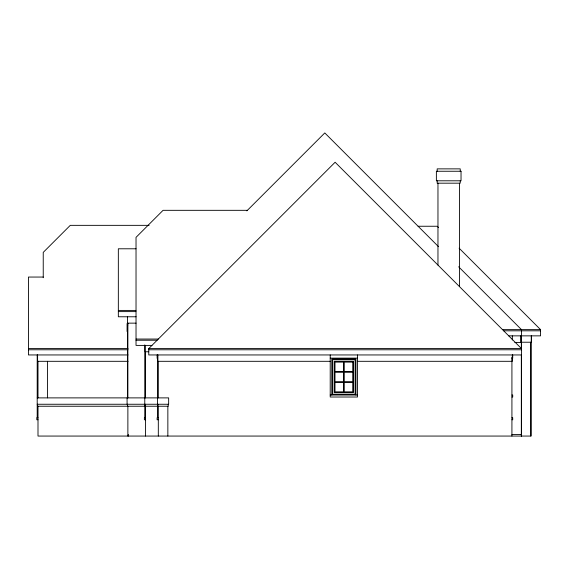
<?xml version="1.0" encoding="UTF-8"?>
<svg xmlns="http://www.w3.org/2000/svg" width="569" height="569" viewBox="0 0 569 569"><rect width="100%" height="100%" fill="white"/><g stroke="black" fill="none" stroke-linecap="round" stroke-linejoin="round"><path stroke-width="0.85" d="M246.839 210.886L324.785 132.94L438.521 246.676M148.772 348.584L335.12 162.236L521.467 348.584L148.772 348.584L148.772 354.949L521.467 354.949M247.408 210.324L163.068 210.324L136.027 237.358L136.027 345.404L151.951 345.404M149.114 225.345L70.279 225.345L43.237 252.38L43.237 277.715M418.087 226.249L437.177 226.249L438.429 227.5M136.027 248.788L118.338 248.788L118.338 316.777L136.098 316.777M43.237 277.053L28.45 277.053L28.45 354.949L128.018 354.949M118.338 310.418L135.906 310.418M118.338 311.613L135.906 311.613M136.098 323.142L127.477 323.142L127.477 316.777M127.876 323.548L127.086 323.548L127.086 331.499M127.876 324.97L127.477 324.97L127.477 397.887M502.505 329.622L540.55 329.622L540.55 335.859L508.743 335.859M503.693 330.817L540.55 330.817M136.027 339.046L158.31 339.046M136.027 340.234L157.122 340.234M514.817 342.474L521.467 342.474M28.45 348.584L127.989 348.584M28.45 349.779L127.989 349.779M148.772 349.779L521.467 349.779M148.772 351.77L145.173 351.77L145.173 345.404M330.212 358.129L357.517 358.129M511.922 358.129L512.719 358.129L512.719 354.949M128.039 361.308L37.597 361.308L37.597 354.949M330.212 361.308L157.912 361.308L157.912 354.949M357.517 361.308L512.32 361.308L512.32 354.949M330.212 395.028L357.517 395.028M511.922 395.028L512.719 395.028L512.719 397.013L511.922 397.013M37.198 397.887L168.652 397.887L168.652 404.253L37.198 404.253M37.995 417.767L36.8 417.767L36.8 419.758L37.995 419.758M145.572 417.767L144.377 417.767L144.377 419.758L145.572 419.758M158.31 417.767L157.122 417.767L157.122 419.758L158.31 419.758M511.922 417.767L512.719 417.767L512.719 419.758L511.922 419.758M511.922 434.467L521.467 434.467M459.105 248.176L540.55 329.622M458.628 266.783L521.467 329.622L521.467 436.06M531.403 335.859L531.396 342.225L521.069 342.225L521.069 335.859M531.275 335.859L531.275 342.225M531.005 342.225L531.005 436.06L37.995 436.06L37.995 406.238M530.877 342.225L530.877 436.06M521.332 342.225L521.332 348.164M521.332 354.949L521.332 436.06M520.934 335.859L520.934 342.225M512.32 335.859L512.32 339.992M511.922 357.332L511.922 436.06M460.236 171.255L460.236 168.872L437.177 168.872L437.177 171.255M460.236 180.8L460.236 183.182L437.177 183.182L437.177 180.8M459.439 183.182L459.439 286.563M437.966 183.182L437.966 265.09M357.517 354.949L357.517 397.013L330.212 397.013L330.212 354.949M355.924 395.028L355.924 358.925L331.805 358.925L331.805 395.028M168.253 404.253L168.253 406.238L37.597 406.238L37.597 404.253M167.855 406.238L167.855 436.06M158.31 361.308L158.31 397.887M158.31 406.238L158.31 436.06M157.912 404.253L157.912 406.238M157.521 354.949L157.521 417.767M157.122 354.949L157.122 358.328M145.572 351.592L145.572 397.887M145.572 406.238L145.572 436.06M145.173 404.253L145.173 406.238M144.775 344.878L144.775 417.767M128.274 434.467L128.274 436.06M127.876 323.142L127.876 397.887M127.876 406.238L127.876 436.06M127.477 404.253L127.477 406.238M127.086 397.887L127.086 404.253M47.533 361.308L47.533 397.887M37.995 361.208L37.995 397.887M37.198 354.949L37.198 417.767M461.032 171.255L436.38 171.255L436.38 180.8L461.032 180.8L461.032 171.255M355.127 359.722L332.602 359.722L332.602 394.232L355.127 394.232L355.127 359.722M353.541 361.308L334.188 361.308L334.188 392.638L353.541 392.638L353.541 361.308M343.47 362.104L334.985 362.104L334.985 371.486L343.47 371.486L343.47 362.104M352.744 362.104L344.259 362.104L344.259 371.486L352.744 371.486L352.744 362.104M343.47 372.282L334.985 372.282L334.985 381.664L343.47 381.664L343.47 372.282M352.744 372.282L344.259 372.282L344.259 381.664L352.744 381.664L352.744 372.282M343.47 382.46L334.985 382.46L334.985 391.842L343.47 391.842L343.47 382.46M352.744 382.46L344.259 382.46L344.259 391.842L352.744 391.842L352.744 382.46"/></g></svg>
